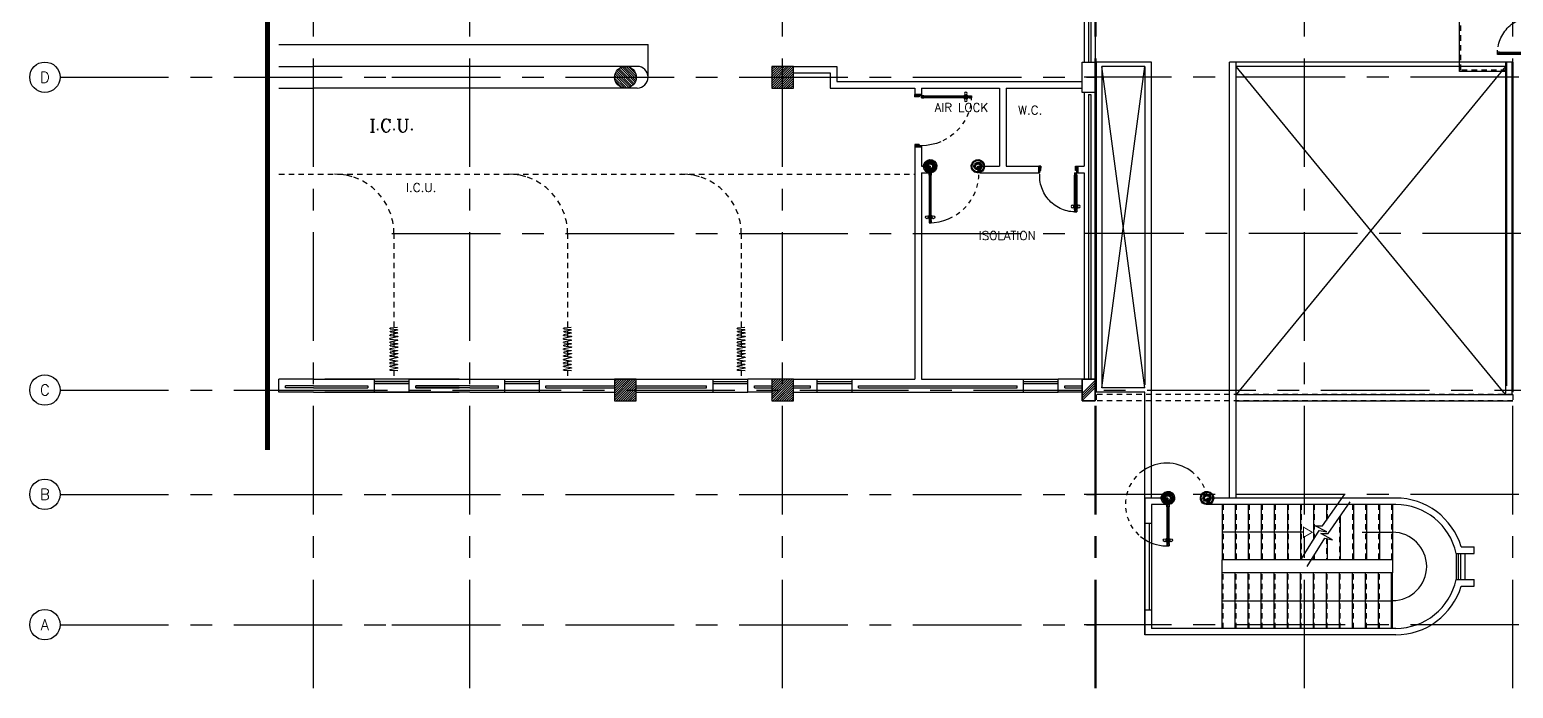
# Model space of a CAD drawing. Extents: x 417866029 to 417866302, y 43498045 to 43498122.
# Drawn here: x 417866028.86 to 417866063.03, y 43498044.51 to 43498059.67 of the extents above; entities that cross this region are included whole.
import ezdxf
from ezdxf.enums import TextEntityAlignment as Align

# ---------------------------------------------------------------- set-up
doc = ezdxf.new("R2010")
doc.units = 0
doc.header["$MEASUREMENT"] = 0
for name, pattern in [('CENTER2', [1.125, 0.75, -0.125, 0.125, -0.125]), ('CENTERX2', [4, 2.5, -0.5, 0.5, -0.5]), ('HIDDEN', [0.375, 0.25, -0.125]), ('HIDDEN2', [0.1875, 0.125, -0.0625])]:
    doc.linetypes.add(name, pattern=pattern)
doc.layers.get('0').update_dxf_attribs({"linetype": 'CONTINUOUS'})
for name, color, linetype in [('A_COUNTER', 11, 'CONTINUOUS'), ('A_CUBICLE_CURTAINS', 11, 'HIDDEN'), ('AX-CR', 7, 'CONTINUOUS'), ('AX-TXT', 2, 'CONTINUOUS'), ('AXES', 11, 'CENTERX2'), ('COL', 11, 'CONTINUOUS'), ('D_CURTAIN', 11, 'HIDDEN'), ('DOOR', 11, 'CONTINUOUS'), ('ELEV', 2, 'CONTINUOUS'), ('HAT', 11, 'CONTINUOUS'), ('INSUL', 11, 'CONTINUOUS'), ('Locker', 11, 'CONTINUOUS'), ('RM-NAME', 11, 'CONTINUOUS'), ('ROOF', 11, 'CONTINUOUS'), ('SHAFT', 11, 'CONTINUOUS'), ('Step', 11, 'CONTINUOUS'), ('STR', 11, 'CONTINUOUS'), ('WALL', 11, 'CONTINUOUS'), ('WIN', 11, 'CONTINUOUS')]:
    doc.layers.add(name, color=color, linetype=linetype)
doc.styles.add('ROMANC', font='romanc', dxfattribs={"height": 0.1})
doc.styles.add('ROMANS', font='ROMANS.shx', dxfattribs={"width": 0.6})

# ---------------------------------------------------------------- blocks, each defined once
blk = doc.blocks.new('AXL')
at = {"layer": 'AX-CR'}
blk.add_circle((-350, 0), 350, dxfattribs=at)
at = {"layer": 'AX-TXT', "style": 'ROMANS'}
blk.add_attdef('AX', text='', height=250, dxfattribs=at).set_placement((-350, 0), align=Align.MIDDLE)
blk = doc.blocks.new('DOOR100')
at = {"layer": 'DOOR', "color": 7, "linetype": 'ByBlock'}
for p, q in [((-91, 1205), (-91, 1140)), ((-82, 1205), (-91, 1205)), ((-82, 1140), (-91, 1140)), ((-82, 1128), (-82, 1218)), ((-75, 1218), (-82, 1218)), ((-82, 1205), (-82, 1140)), ((-75, 1128), (-82, 1128)), ((-75, 1250), (-75, 1300)), ((-75, 1300), (-25, 1300)), ((-25, 1300), (-75, 1300)), ((-58, 1250), (-75, 1250)), ((-58, 1250), (-58, 1270)), ((-42, 1270), (-58, 1270)), ((-42, 1250), (-42, 1270)), ((-25, 1250), (-42, 1250)), ((-25, 1250), (-25, 1300)), ((-25, 1218), (-18, 1218)), ((-25, 1128), (-18, 1128)), ((-18, 1128), (-18, 1218)), ((-18, 1205), (-18, 1140)), ((-18, 1205), (-9, 1205)), ((-18, 1140), (-9, 1140)), ((-9, 1205), (-9, 1140)), ((-1200, 0), (-1200, 150)), ((-1200, 150), (-1175, 150)), ((-1200, 150), (-1200, 0)), ((-1150, 0), (-1200, 114)), ((-1150, 0), (-1200, 40)), ((-1150, 0), (-1200, 0)), ((-1175, 150), (-1175, 100)), ((-1175, 100), (-1150, 100)), ((-1150, 0), (-1163, 100)), ((-1150, 100), (-1150, 0)), ((-75, 200), (-58, 200)), ((-75, 150), (-75, 200)), ((-75, 150), (-25, 150)), ((-58, 200), (-58, 180)), ((-58, 180), (-42, 180)), ((-50, 0), (0, 114)), ((-50, 100), (-50, 0)), ((-50, 0), (-37, 100)), ((-25, 100), (-50, 100)), ((-50, 0), (0, 40)), ((-50, 0), (0, 0)), ((-42, 200), (-25, 200)), ((-42, 180), (-42, 200)), ((-25, 200), (-25, 150)), ((0, 150), (-25, 150)), ((-25, 150), (-25, 100)), ((0, 0), (0, 150)), ((0, 150), (0, 0))]:
    blk.add_line(p, q, dxfattribs=at)
at = {"layer": 'DOOR', "linetype": 'ByBlock'}
for p, q in [((-75, 1250), (-75, 200)), ((-58, 200), (-58, 1250)), ((-42, 200), (-42, 1250)), ((-25, 200), (-25, 1250))]:
    blk.add_line(p, q, dxfattribs=at)
at = {"layer": 'DOOR', "color": 7, "linetype": 'ByBlock'}
for centre in [(-124, 1173), (24, 1173)]:
    blk.add_circle(centre, 32.4, dxfattribs=at)
at = {"layer": 'DOOR', "linetype": 'HIDDEN', "ltscale": 0.5}
blk.add_arc((-25, 150), 1150, 90, 180, dxfattribs=at)
at = {"layer": 'DOOR', "color": 7, "linetype": 'ByBlock'}
for centre, radius, start, end in [((-1150, 0), 154, 103.7142, 108.8947), ((-1150, 0), 134, 100.72, 111.8402), ((-1150, 0), 94.4, 90, 121.9818), ((-1150, 0), 74.4, 90, 132.2236), ((-1150, 0), 54.4, 90, 156.7926), ((-1150, 0), 34.4, 90, 180), ((-1150, 0), 14.4, 90, 180), ((-50, 0), 94.4, 58.0182, 90), ((-50, 0), 74.4, 47.7764, 90), ((-50, 0), 54.4, 23.2074, 90), ((-50, 0), 34.4, 0, 90), ((-50, 0), 14.4, 0, 90), ((-50, 0), 134, 68.1598, 79.28), ((-50, 0), 114, 64.0838, 77.3774), ((-50, 0), 154, 71.1053, 76.2858)]:
    blk.add_arc(centre, radius, start, end, dxfattribs=at)
blk = doc.blocks.new('DOOR90')
at = {"layer": 'DOOR', "color": 7, "linetype": 'ByBlock'}
for p, q in [((-150, 0), (0, 0)), ((-150, 0), (-150, -25)), ((0, -50), (-114, 0)), ((0, -50), (-40, 0)), ((0, -50), (0, 0)), ((-1000, -25), (-1050, -25)), ((-1050, -75), (-1050, -25)), ((-1050, -25), (-1050, -75)), ((-1000, -75), (-1050, -75)), ((-1000, -42), (-1020, -42)), ((-1020, -42), (-1020, -58)), ((-1000, -58), (-1020, -58)), ((-1000, -25), (-1000, -42)), ((-1000, -58), (-1000, -75)), ((-878, -18), (-968, -18)), ((-968, -25), (-968, -18)), ((-968, -75), (-968, -82)), ((-878, -82), (-968, -82)), ((-955, -9), (-890, -9)), ((-955, -18), (-955, -9)), ((-955, -18), (-890, -18)), ((-955, -82), (-890, -82)), ((-955, -82), (-955, -91)), ((-955, -91), (-890, -91)), ((-890, -18), (-890, -9)), ((-890, -82), (-890, -91)), ((-878, -25), (-878, -18)), ((-878, -75), (-878, -82)), ((-200, -25), (-150, -25)), ((-200, -42), (-200, -25)), ((-180, -42), (-200, -42)), ((-200, -58), (-180, -58)), ((-200, -75), (-200, -58)), ((-150, -75), (-200, -75)), ((-180, -58), (-180, -42)), ((-150, -25), (-100, -25)), ((-150, -75), (-150, -25)), ((-100, -25), (-100, -50)), ((0, -50), (-100, -37)), ((-100, -50), (0, -50)), ((-150, -875), (-100, -875)), ((-150, -900), (-150, -875)), ((-150, -900), (0, -900)), ((0, -900), (-150, -900)), ((0, -850), (-114, -900)), ((-100, -875), (-100, -850)), ((0, -850), (-100, -863)), ((-100, -850), (0, -850)), ((0, -850), (-40, -900)), ((0, -850), (0, -900))]:
    blk.add_line(p, q, dxfattribs=at)
at = {"layer": 'DOOR', "linetype": 'ByBlock'}
for p, q in [((-200, -25), (-1000, -25)), ((-200, -42), (-1000, -42)), ((-200, -58), (-1000, -58)), ((-1000, -75), (-200, -75))]:
    blk.add_line(p, q, dxfattribs=at)
at = {"layer": 'DOOR', "color": 7, "linetype": 'ByBlock'}
for centre in [(-923, 24), (-923, -124)]:
    blk.add_circle(centre, 32.4, dxfattribs=at)
for centre, radius, start, end in [((0, -50), 154, 161.1053, 166.2858), ((0, -50), 94.4, 148.0182, 180), ((0, -50), 134, 158.1598, 169.28), ((0, -50), 114, 154.0838, 167.3774), ((0, -50), 74.4, 137.7764, 180), ((0, -50), 54.4, 113.2074, 180), ((0, -50), 34.4, 90, 180), ((0, -50), 14.4, 90, 180), ((0, -850), 154, 193.7142, 198.8947), ((0, -850), 134, 190.72, 201.8402), ((0, -850), 94.4, 180, 211.9818), ((0, -850), 74.4, 180, 222.2236), ((0, -850), 54.4, 180, 246.7926), ((0, -850), 34.4, 180, 270), ((0, -850), 14.4, 180, 270)]:
    blk.add_arc(centre, radius, start, end, dxfattribs=at)
at = {"layer": 'DOOR', "linetype": 'HIDDEN', "ltscale": 0.5}
blk.add_arc((-222, -50), 828, 178.2701, 275.003, dxfattribs=at)
blk = doc.blocks.new('C')
at = {"layer": 'D_CURTAIN'}
for points in [[(0.229, 0.077), (0.229, 0.077, 0.848601), (0.219, 0.076), (0.202, -0.062, -0.855925), (0.192, -0.063), (0.167, 0.072, 0.866955), (0.157, 0.072), (0.144, -0.065, -0.843142), (0.134, -0.066), (0.099, 0.077, 0.845318), (0.089, 0.076), (0.076, -0.066, -0.842227), (0.066, -0.067), (0.029, 0.079, 0.837896), (0.019, 0.078), (0.004, -0.065, -0.84563), (-0.006, -0.065), (-0.04, 0.078, 0.842014), (-0.049, 0.078), (-0.065, -0.063, -0.866148), (-0.075, -0.063), (-0.099, 0.074, 0.854133), (-0.109, 0.074), (-0.129, -0.066, -0.838104), (-0.139, -0.067), (-0.17, 0.077, 0.84026), (-0.18, 0.077), (-0.183, -0.071)], [(0.639, -0.068), (0.628, 0.076, 0.848601), (0.618, 0.076), (0.601, -0.063, -0.855925), (0.591, -0.063), (0.566, 0.071, 0.866955), (0.556, 0.071), (0.542, -0.066, -0.843142), (0.533, -0.066), (0.497, 0.076, 0.845318), (0.488, 0.075), (0.474, -0.067, -0.842227), (0.465, -0.068), (0.427, 0.078, 0.837896), (0.417, 0.078), (0.403, -0.065, -0.84563), (0.393, -0.066), (0.359, 0.078, 0.842014), (0.349, 0.077), (0.334, -0.063, -0.866148), (0.324, -0.064), (0.299, 0.074, 0.854133), (0.29, 0.073), (0.27, -0.067, -0.838104), (0.26, -0.067), (0.229, 0.077, 0.84026), (0.219, 0.076)]]:
    blk.add_lwpolyline(points, format="xyb", dxfattribs=at)
blk = doc.blocks.new('A$C272A55A0')
at = {"layer": 'DOOR', "color": 0, "linetype": 'ByBlock'}
for p, q in [((0, 900), (0, 1050)), ((50, 1050), (0, 1050)), ((50, 950), (50, 1050)), ((1750, 950), (1750, 1050)), ((1750, 1050), (1800, 1050)), ((1800, 1050), (1800, 900)), ((0, 900), (25, 900)), ((25, 950), (50, 950)), ((25, 900), (25, 950)), ((75, 900), (25, 900)), ((25, 850), (25, 900)), ((42, 850), (25, 850)), ((58, 870), (42, 870)), ((42, 870), (42, 850)), ((58, 850), (58, 870)), ((75, 850), (58, 850)), ((75, 900), (75, 850)), ((1725, 900), (1775, 900)), ((1725, 900), (1725, 850)), ((1725, 850), (1742, 850)), ((1742, 870), (1758, 870)), ((1742, 850), (1742, 870)), ((1775, 950), (1750, 950)), ((1758, 870), (1758, 850)), ((1758, 850), (1775, 850)), ((1775, 900), (1775, 950)), ((1800, 900), (1775, 900)), ((1775, 850), (1775, 900)), ((25, 50), (42, 50)), ((25, 50), (25, 0)), ((25, 0), (75, 0)), ((75, 0), (25, 0)), ((42, 50), (42, 30)), ((42, 30), (58, 30)), ((58, 50), (75, 50)), ((58, 50), (58, 30)), ((75, 50), (75, 0)), ((1718, 160), (1709, 160)), ((1709, 95), (1709, 160)), ((1718, 95), (1709, 95)), ((1725, 173), (1718, 173)), ((1718, 173), (1718, 83)), ((1718, 95), (1718, 160)), ((1725, 83), (1718, 83)), ((1742, 50), (1725, 50)), ((1725, 50), (1725, 0)), ((1775, 0), (1725, 0)), ((1725, 0), (1775, 0)), ((1742, 50), (1742, 30)), ((1758, 30), (1742, 30)), ((1775, 50), (1758, 50)), ((1758, 50), (1758, 30)), ((1775, 173), (1782, 173)), ((1775, 83), (1782, 83)), ((1775, 50), (1775, 0)), ((1782, 173), (1782, 83)), ((1782, 160), (1791, 160)), ((1782, 95), (1782, 160)), ((1782, 95), (1791, 95)), ((1791, 95), (1791, 160))]:
    blk.add_line(p, q, dxfattribs=at)
at = {"layer": 'DOOR', "color": 9, "linetype": 'ByBlock'}
for p, q in [((50, 1050), (0, 1010)), ((50, 1050), (0, 937)), ((50, 1050), (37, 950)), ((1750, 1050), (1800, 1010)), ((1750, 1050), (1800, 937)), ((1750, 1050), (1763, 950))]:
    blk.add_line(p, q, dxfattribs=at)
at = {"layer": 'DOOR', "linetype": 'ByBlock'}
for p, q in [((25, 850), (25, 50)), ((42, 850), (42, 50)), ((58, 850), (58, 50)), ((75, 50), (75, 850)), ((1725, 50), (1725, 850)), ((1742, 850), (1742, 50)), ((1758, 850), (1758, 50)), ((1775, 850), (1775, 50))]:
    blk.add_line(p, q, dxfattribs=at)
at = {"layer": 'DOOR', "color": 0, "linetype": 'ByBlock'}
for centre in [(1676, 128), (1824, 128)]:
    blk.add_circle(centre, 32.4, dxfattribs=at)
at = {"layer": 'DOOR', "color": 9, "linetype": 'ByBlock'}
for centre, radius, start, end in [((50, 1050), 54.4, 203.2074, 270), ((50, 1050), 34.4, 180, 270), ((50, 1050), 14.4, 180, 270), ((1750, 1050), 14.4, 270, 0), ((1750, 1050), 34.4, 270, 0), ((1750, 1050), 54.4, 270, 336.7926), ((50, 1050), 74.4, 227.7764, 270), ((50, 1050), 94.4, 238.0182, 270), ((50, 1050), 114, 244.0838, 257.3774), ((50, 1050), 134, 248.1598, 259.28), ((50, 1050), 154, 251.1053, 256.2858), ((1750, 1050), 74.4, 270, 312.2236), ((1750, 1050), 94.4, 270, 301.9818), ((1750, 1050), 114, 282.6226, 295.9162), ((1750, 1050), 134, 280.72, 291.8402), ((1750, 1050), 154, 283.7142, 288.8947)]:
    blk.add_arc(centre, radius, start, end, dxfattribs=at)
at = {"layer": 'DOOR', "linetype": 'HIDDEN', "ltscale": 0.5}
for centre, start, end in [((50, 851), 268.3174, 3.2965), ((1750, 851), 176.7035, 271.6826)]:
    blk.add_arc(centre, 851, start, end, dxfattribs=at)
at = {"layer": 'WALL', "linetype": 'ByBlock'}
blk.add_line((1800, 900), (1800, 1050), dxfattribs=at)
blk = doc.blocks.new('DOOR-10')
at = {"layer": 'DOOR', "color": 0, "linetype": 'ByBlock'}
for p, q in [((-26, 1100), (-76, 1100)), ((-76, 1100), (-26, 1100)), ((-76, 1050), (-76, 1100)), ((-59, 1050), (-76, 1050)), ((-43, 1070), (-59, 1070)), ((-59, 1050), (-59, 1070)), ((-43, 1050), (-43, 1070)), ((-26, 1050), (-43, 1050)), ((-26, 1050), (-26, 1100)), ((-83, 1005), (-92, 1005)), ((-92, 1005), (-92, 940)), ((-83, 940), (-92, 940)), ((-76, 1018), (-83, 1018)), ((-83, 928), (-83, 1018)), ((-83, 1005), (-83, 940)), ((-76, 928), (-83, 928)), ((-26, 1018), (-18, 1018)), ((-26, 928), (-18, 928)), ((-18, 928), (-18, 1018)), ((-18, 1005), (-9, 1005)), ((-18, 1005), (-18, 940)), ((-18, 940), (-9, 940)), ((-9, 1005), (-9, 940)), ((-1001, 0), (-1001, 150)), ((-1001, 150), (-976, 150)), ((-1001, 150), (-1001, 0)), ((-951, 0), (-1001, 0)), ((-976, 150), (-976, 100)), ((-976, 100), (-951, 100)), ((-951, 100), (-951, 0)), ((-76, 200), (-59, 200)), ((-76, 150), (-76, 200)), ((-76, 150), (-26, 150)), ((-59, 200), (-59, 180)), ((-59, 180), (-43, 180)), ((-51, 100), (-51, 0)), ((-26, 100), (-51, 100)), ((-51, 0), (-1, 0)), ((-43, 200), (-26, 200)), ((-43, 180), (-43, 200)), ((-26, 200), (-26, 150)), ((-1, 150), (-26, 150)), ((-26, 150), (-26, 100))]:
    blk.add_line(p, q, dxfattribs=at)
at = {"layer": 'DOOR', "linetype": 'ByBlock'}
for p, q in [((-76, 1050), (-76, 200)), ((-59, 200), (-59, 1050)), ((-43, 200), (-43, 1050)), ((-26, 200), (-26, 1050))]:
    blk.add_line(p, q, dxfattribs=at)
at = {"layer": 'DOOR', "color": 9, "linetype": 'ByBlock'}
for p, q in [((-951, 0), (-1001, 114)), ((-951, 0), (-1001, 40)), ((-951, 0), (-964, 100)), ((-51, 0), (-1, 114)), ((-51, 0), (-37, 100)), ((-51, 0), (-1, 40)), ((-1, 0), (-1, 150))]:
    blk.add_line(p, q, dxfattribs=at)
at = {"layer": 'DOOR', "color": 0, "linetype": 'ByBlock'}
for centre in [(-124, 973), (23, 973)]:
    blk.add_circle(centre, 32.4, dxfattribs=at)
at = {"layer": 'DOOR', "linetype": 'HIDDEN', "ltscale": 0.5}
blk.add_arc((-23, 149), 952, 93.1482, 179.9482, dxfattribs=at)
at = {"layer": 'DOOR', "color": 9, "linetype": 'ByBlock'}
for centre, radius, start, end in [((-951, 0), 154, 103.7142, 108.8947), ((-951, 0), 134, 100.72, 111.8402), ((-951, 0), 94.4, 90, 121.9818), ((-951, 0), 74.4, 90, 132.2236), ((-951, 0), 54.4, 90, 156.7926), ((-951, 0), 34.4, 90, 180), ((-951, 0), 14.4, 90, 180), ((-51, 0), 94.4, 58.0182, 90), ((-51, 0), 74.4, 47.7764, 90), ((-51, 0), 54.4, 23.2074, 90), ((-51, 0), 34.4, 0, 90), ((-51, 0), 14.4, 0, 90), ((-51, 0), 134, 68.1598, 79.28), ((-51, 0), 114, 64.0838, 77.3774), ((-51, 0), 154, 71.1053, 76.2858)]:
    blk.add_arc(centre, radius, start, end, dxfattribs=at)
blk = doc.blocks.new('RM1')
at = {"layer": 'RM-NAME', "style": 'ROMANS'}
for tag, p in [('ROOMNAME1', (0, 324)), ('ROOMNAME2', (0, 0))]:
    blk.add_attdef(tag, text='', height=200, dxfattribs=at).set_placement(p, align=Align.MIDDLE)
blk = doc.blocks.new('*X58')
at = {"color": 0}
for p, q in [((73379, 118298), (73831, 118750)), ((73379, 118351), (73778, 118750)), ((73379, 118404), (73725, 118750)), ((73379, 118457), (73672, 118750)), ((73379, 118510), (73619, 118750)), ((73379, 118563), (73566, 118750)), ((73379, 118616), (73513, 118750)), ((73379, 118669), (73460, 118750)), ((73379, 118722), (73407, 118750)), ((73384, 118250), (73879, 118745)), ((73437, 118250), (73879, 118692)), ((73490, 118250), (73879, 118639)), ((73543, 118250), (73879, 118586)), ((73596, 118250), (73879, 118533)), ((73649, 118250), (73879, 118480)), ((73702, 118250), (73879, 118427)), ((73755, 118250), (73879, 118374)), ((73808, 118250), (73879, 118321)), ((73861, 118250), (73879, 118268))]:
    blk.add_line(p, q, dxfattribs=at)
blk = doc.blocks.new('COL50')
at = {"layer": 'COL'}
blk.add_lwpolyline([(-250, 250), (-250, -250), (250, -250), (250, 250)], close=True, dxfattribs=at)
blk = doc.blocks.new('*X59')
at = {"color": 0}
for p, q in [((84179, 118279), (84650, 118750)), ((84179, 118332), (84596, 118750)), ((84179, 118386), (84543, 118750)), ((84179, 118439), (84490, 118750)), ((84179, 118492), (84437, 118750)), ((84179, 118545), (84384, 118750)), ((84179, 118598), (84331, 118750)), ((84179, 118651), (84278, 118750)), ((84179, 118704), (84225, 118750)), ((84203, 118250), (84679, 118726)), ((84256, 118250), (84679, 118673)), ((84309, 118250), (84679, 118620)), ((84362, 118250), (84679, 118567)), ((84415, 118250), (84679, 118514)), ((84468, 118250), (84679, 118461)), ((84521, 118250), (84679, 118408)), ((84574, 118250), (84679, 118355)), ((84627, 118250), (84679, 118302))]:
    blk.add_line(p, q, dxfattribs=at)
blk = doc.blocks.new('C11')
at = {"layer": 'HAT'}
h = blk.add_hatch(dxfattribs=at)
h.set_pattern_fill('ANSI31', color=256, scale=300, style=0)
h.set_pattern_definition([(45, (-248556.182, -75061.005), (-26.5165043, 26.5165043), [])])
h.paths.add_polyline_path([(300, 700), (0, 700), (0, 350), (300, 350)])
h.paths.add_polyline_path([(300, 350), (0, 350), (0, 0), (300, 0)])
at = {"layer": 'COL'}
blk.add_lwpolyline([(300, 700), (300, 0), (0, 0), (0, 700)], close=True, dxfattribs=at)
blk = doc.blocks.new('*X102')
at = {"color": 0}
for p, q in [((84179, 10675), (84665, 11161)), ((84179, 10729), (84612, 11161)), ((84179, 10782), (84559, 11161)), ((84179, 10835), (84506, 11161)), ((84179, 10888), (84453, 11161)), ((84179, 10941), (84400, 11161)), ((84179, 10994), (84347, 11161)), ((84179, 11047), (84294, 11161)), ((84179, 11100), (84240, 11161)), ((84179, 11153), (84187, 11161)), ((84218, 10661), (84679, 11122)), ((84271, 10661), (84679, 11069)), ((84324, 10661), (84679, 11016)), ((84377, 10661), (84679, 10963)), ((84430, 10661), (84679, 10910)), ((84483, 10661), (84679, 10857)), ((84536, 10661), (84679, 10804)), ((84589, 10661), (84679, 10751)), ((84642, 10661), (84679, 10698))]:
    blk.add_line(p, q, dxfattribs=at)

msp = doc.modelspace()

# ---------------------------------------------------------------- hatches: boundary and pattern name
at = {"layer": 'HAT'}
h = msp.add_hatch(dxfattribs=at)
h.set_pattern_fill('ANSI31', color=256, scale=0.3, style=0)
h.set_pattern_definition([(135, (417866103.824867, 43498014.936266), (0.026516504, 0.026516504), [])])
h.paths.add_polyline_path([(417866042.835, 43498058.571), (417866042.585, 43498058.571), (417866042.585, 43498058.821, -0.414214)])
h.paths.add_polyline_path([(417866042.585, 43498058.821), (417866042.585, 43498058.571), (417866042.335, 43498058.571, -0.414214)])
h.paths.add_polyline_path([(417866042.335, 43498058.571), (417866042.585, 43498058.571), (417866042.585, 43498058.321, -0.414214)])
h.paths.add_polyline_path([(417866042.585, 43498058.571), (417866042.835, 43498058.571, -0.414214), (417866042.585, 43498058.321)])
at = {"layer": 'HAT', "linetype": 'ByBlock', "ltscale": 0.3}
h = msp.add_hatch(dxfattribs=at)
h.set_pattern_fill('ANSI31', color=256, scale=300, style=0)
h.set_pattern_definition([(45.000427, (417865794.61061, 43497968.75954), (-0.026516163, 0.026516558), [])])
h.paths.add_polyline_path([(417866053.403, 43498051.621), (417866053.103, 43498051.621), (417866053.103, 43498051.371), (417866053.403, 43498051.371)])
h.paths.add_polyline_path([(417866053.403, 43498051.371), (417866053.103, 43498051.371), (417866053.103, 43498051.121), (417866053.403, 43498051.121)])

# ---------------------------------------------------------------- linework, layer by layer
at = {"layer": 'A_COUNTER'}
for p, q in [((417866034.603, 43498059.321), (417866043.105, 43498059.321)), ((417866034.603, 43498058.821), (417866035.403, 43498058.821)), ((417866042.855, 43498058.821), (417866035.403, 43498058.821)), ((417866034.603, 43498058.321), (417866035.403, 43498058.321)), ((417866042.855, 43498058.321), (417866035.403, 43498058.321))]:
    msp.add_line(p, q, dxfattribs=at)
msp.add_arc((417866042.855, 43498058.572), 0.25, 270, 90, dxfattribs=at)
at = {"layer": 'A_CUBICLE_CURTAINS', "ltscale": 0.5}
for p, q in [((417866034.603, 43498056.343), (417866049.253, 43498056.343)), ((417866037.253, 43498054.975), (417866037.253, 43498051.621)), ((417866041.253, 43498054.975), (417866041.253, 43498051.621)), ((417866045.253, 43498054.975), (417866045.253, 43498051.621))]:
    msp.add_line(p, q, dxfattribs=at)
for centre in [(417866035.885, 43498054.975), (417866039.885, 43498054.975), (417866043.885, 43498054.975)]:
    msp.add_arc(centre, 1.368, 0, 90, dxfattribs=at)
at = {"layer": 'AXES'}
for p, q in [((417866035.403, 43498044.506), (417866035.403, 43498121.777)), ((417866035.403, 43498044.506), (417866035.403, 43498121.777)), ((417866039.003, 43498044.506), (417866039.003, 43498121.777)), ((417866039.003, 43498044.506), (417866039.003, 43498121.777)), ((417866058.223, 43498044.506), (417866058.223, 43498121.777)), ((417866053.403, 43498044.506), (417866053.403, 43498121.427)), ((417866053.423, 43498044.506), (417866053.423, 43498121.427)), ((417866063.023, 43498044.506), (417866063.023, 43498121.427)), ((417866046.203, 43498044.506), (417866046.203, 43498105.091)), ((417866029.563, 43498058.571), (417866037.203, 43498058.571)), ((417866037.203, 43498058.571), (417866053.403, 43498058.571)), ((417866103.163, 43498058.571), (417866053.153, 43498058.571)), ((417866037.203, 43498054.971), (417866053.157, 43498054.971)), ((417866095.443, 43498054.971), (417866053.153, 43498054.971)), ((417866029.563, 43498051.371), (417866037.203, 43498051.371)), ((417866034.603, 43498051.371), (417866103.163, 43498051.371)), ((417866029.563, 43498048.971), (417866037.203, 43498048.971)), ((417866037.203, 43498048.971), (417866053.403, 43498048.971)), ((417866103.163, 43498048.971), (417866053.153, 43498048.971)), ((417866029.563, 43498045.971), (417866037.203, 43498045.971)), ((417866037.203, 43498045.971), (417866053.403, 43498045.971)), ((417866103.163, 43498045.971), (417866053.153, 43498045.971))]:
    msp.add_line(p, q, dxfattribs=at)
at = {"layer": 'COL'}
for p, q in [((417866042.333, 43498051.621), (417866042.333, 43498051.121)), ((417866042.833, 43498051.621), (417866042.333, 43498051.621)), ((417866042.833, 43498051.121), (417866042.833, 43498051.621)), ((417866053.403, 43498051.621), (417866053.103, 43498051.621)), ((417866053.103, 43498051.621), (417866053.403, 43498051.621)), ((417866053.103, 43498051.121), (417866053.103, 43498051.621)), ((417866053.403, 43498051.121), (417866053.403, 43498051.621)), ((417866053.403, 43498051.621), (417866053.403, 43498051.121)), ((417866042.333, 43498051.121), (417866042.833, 43498051.121)), ((417866053.403, 43498051.121), (417866053.103, 43498051.121))]:
    msp.add_line(p, q, dxfattribs=at)
at = {"layer": 'ELEV', "linetype": 'CENTER2', "const_width": 0.12}
msp.add_lwpolyline([(417866034.341, 43498049.994), (417866034.341, 43498113.833)], dxfattribs=at)
at = {"layer": 'INSUL'}
for p, q in [((417866053.253, 43498064.121), (417866053.253, 43498058.921)), ((417866053.303, 43498064.121), (417866053.303, 43498058.921)), ((417866053.253, 43498058.171), (417866053.303, 43498058.171)), ((417866053.253, 43498058.171), (417866053.253, 43498051.621)), ((417866053.303, 43498058.171), (417866053.303, 43498051.621)), ((417866034.753, 43498051.421), (417866034.753, 43498051.471)), ((417866035.153, 43498051.471), (417866034.753, 43498051.471)), ((417866034.753, 43498051.421), (417866034.753, 43498051.471)), ((417866035.403, 43498051.471), (417866034.753, 43498051.471)), ((417866035.153, 43498051.421), (417866034.753, 43498051.421)), ((417866035.403, 43498051.421), (417866034.753, 43498051.421)), ((417866035.403, 43498051.471), (417866036.653, 43498051.471)), ((417866035.403, 43498051.421), (417866036.653, 43498051.421)), ((417866036.657, 43498051.421), (417866036.657, 43498051.471)), ((417866037.753, 43498051.471), (417866038.753, 43498051.471)), ((417866037.753, 43498051.421), (417866037.753, 43498051.471)), ((417866037.753, 43498051.421), (417866038.753, 43498051.421)), ((417866039.003, 43498051.471), (417866037.757, 43498051.471)), ((417866039.003, 43498051.421), (417866037.757, 43498051.421)), ((417866039.003, 43498051.471), (417866039.657, 43498051.471)), ((417866039.003, 43498051.421), (417866039.657, 43498051.421)), ((417866039.253, 43498051.471), (417866039.657, 43498051.471)), ((417866039.253, 43498051.421), (417866039.657, 43498051.421)), ((417866039.657, 43498051.421), (417866039.657, 43498051.471)), ((417866039.657, 43498051.421), (417866039.657, 43498051.471)), ((417866040.753, 43498051.471), (417866042.333, 43498051.471)), ((417866040.753, 43498051.421), (417866040.753, 43498051.471)), ((417866040.753, 43498051.421), (417866042.333, 43498051.421)), ((417866042.833, 43498051.471), (417866044.453, 43498051.471)), ((417866042.833, 43498051.421), (417866044.453, 43498051.421)), ((417866044.453, 43498051.421), (417866044.453, 43498051.471)), ((417866045.553, 43498051.471), (417866045.953, 43498051.471)), ((417866045.553, 43498051.421), (417866045.553, 43498051.471)), ((417866045.553, 43498051.421), (417866045.953, 43498051.421)), ((417866046.453, 43498051.471), (417866046.85, 43498051.471)), ((417866046.453, 43498051.421), (417866046.85, 43498051.421)), ((417866046.85, 43498051.421), (417866046.85, 43498051.471)), ((417866047.95, 43498051.421), (417866047.95, 43498051.471)), ((417866047.95, 43498051.471), (417866051.603, 43498051.471)), ((417866047.95, 43498051.421), (417866051.603, 43498051.421)), ((417866051.603, 43498051.421), (417866051.603, 43498051.471)), ((417866052.703, 43498051.421), (417866052.703, 43498051.471)), ((417866052.703, 43498051.471), (417866053.103, 43498051.471)), ((417866052.703, 43498051.421), (417866053.103, 43498051.421))]:
    msp.add_line(p, q, dxfattribs=at)
at = {"layer": 'Locker', "color": 0, "linetype": 'ByBlock', "ltscale": 0.3}
for p, q in [((417866043.105, 43498058.572), (417866043.105, 43498059.321)), ((417866054.548, 43498058.821), (417866054.548, 43498051.494))]:
    msp.add_line(p, q, dxfattribs=at)
at = {"layer": 'ROOF'}
for p, q in [((417866053.423, 43498058.921), (417866053.423, 43498051.321)), ((417866054.698, 43498058.921), (417866053.423, 43498058.921)), ((417866054.548, 43498058.821), (417866053.553, 43498058.821)), ((417866053.553, 43498058.821), (417866053.553, 43498051.421)), ((417866054.698, 43498048.886), (417866054.698, 43498058.921)), ((417866063.023, 43498058.921), (417866056.498, 43498058.921)), ((417866056.498, 43498048.886), (417866056.498, 43498058.921)), ((417866056.648, 43498048.886), (417866056.648, 43498058.921)), ((417866062.853, 43498058.821), (417866056.648, 43498058.821)), ((417866062.853, 43498058.921), (417866062.853, 43498051.271)), ((417866062.873, 43498058.921), (417866062.873, 43498051.471)), ((417866063.023, 43498058.921), (417866062.873, 43498058.921)), ((417866063.003, 43498058.921), (417866063.003, 43498051.271)), ((417866063.023, 43498058.921), (417866063.023, 43498051.321)), ((417866054.548, 43498051.321), (417866053.403, 43498051.321)), ((417866054.548, 43498051.421), (417866053.553, 43498051.421)), ((417866054.548, 43498048.886), (417866054.548, 43498051.321)), ((417866056.648, 43498051.271), (417866063.023, 43498051.271)), ((417866056.648, 43498051.121), (417866063.023, 43498051.121)), ((417866058.429, 43498047.54), (417866058.429, 43498047.461)), ((417866058.429, 43498047.54), (417866058.429, 43498047.461)), ((417866060.249, 43498047.461), (417866056.329, 43498047.461)), ((417866056.329, 43498047.161), (417866056.329, 43498047.461)), ((417866060.249, 43498047.161), (417866056.329, 43498047.161)), ((417866060.249, 43498047.461), (417866060.249, 43498047.161))]:
    msp.add_line(p, q, dxfattribs=at)
at = {"layer": 'SHAFT'}
for p, q in [((417866054.548, 43498051.421), (417866053.553, 43498058.821)), ((417866053.553, 43498051.421), (417866054.548, 43498058.821)), ((417866062.853, 43498058.821), (417866056.648, 43498051.271)), ((417866062.853, 43498051.271), (417866056.648, 43498058.821))]:
    msp.add_line(p, q, dxfattribs=at)
at = {"layer": 'Step'}
for p, q in [((417866058.642, 43498048.246), (417866059.15, 43498048.977)), ((417866058.769, 43498048.067), (417866059.276, 43498048.799)), ((417866058.472, 43498048.246), (417866058.642, 43498048.246)), ((417866058.74, 43498048.105), (417866058.472, 43498048.246)), ((417866058.156, 43498047.485), (417866058.565, 43498048.14)), ((417866058.283, 43498047.307), (417866058.692, 43498047.962)), ((417866058.565, 43498048.14), (417866058.74, 43498048.105)), ((417866058.867, 43498047.927), (417866058.598, 43498048.067)), ((417866058.598, 43498048.067), (417866058.769, 43498048.067)), ((417866058.692, 43498047.962), (417866058.867, 43498047.927))]:
    msp.add_line(p, q, dxfattribs=at)
at = {"layer": 'STR', "linetype": 'HIDDEN2'}
for p, q in [((417866053.423, 43498051.271), (417866053.423, 43498051.121)), ((417866063.024, 43498051.271), (417866053.424, 43498051.271)), ((417866063.023, 43498051.271), (417866063.023, 43498051.121)), ((417866063.023, 43498051.121), (417866053.424, 43498051.121)), ((417866056.349, 43498048.736), (417866056.349, 43498047.461)), ((417866056.649, 43498048.736), (417866056.649, 43498047.461)), ((417866056.949, 43498048.736), (417866056.949, 43498047.461)), ((417866057.249, 43498048.736), (417866057.249, 43498047.461)), ((417866057.549, 43498048.736), (417866057.549, 43498047.461)), ((417866057.849, 43498048.736), (417866057.849, 43498047.461)), ((417866058.149, 43498048.736), (417866058.149, 43498047.461)), ((417866058.449, 43498048.736), (417866058.449, 43498047.954)), ((417866058.749, 43498048.736), (417866058.749, 43498048.399)), ((417866059.329, 43498048.736), (417866059.329, 43498047.461)), ((417866059.629, 43498048.736), (417866059.629, 43498047.461)), ((417866059.929, 43498048.736), (417866059.929, 43498047.461)), ((417866060.229, 43498048.736), (417866060.229, 43498047.461)), ((417866059.029, 43498048.442), (417866059.029, 43498047.461)), ((417866058.729, 43498047.955), (417866058.729, 43498047.461)), ((417866058.449, 43498047.572), (417866058.449, 43498047.461)), ((417866056.349, 43498045.886), (417866056.349, 43498047.161)), ((417866056.649, 43498045.886), (417866056.649, 43498047.161)), ((417866056.949, 43498045.886), (417866056.949, 43498047.161)), ((417866057.249, 43498045.886), (417866057.249, 43498047.161)), ((417866057.549, 43498045.886), (417866057.549, 43498047.161)), ((417866057.849, 43498045.886), (417866057.849, 43498047.161)), ((417866058.149, 43498045.886), (417866058.149, 43498047.161)), ((417866058.449, 43498045.886), (417866058.449, 43498047.161)), ((417866058.749, 43498045.886), (417866058.749, 43498047.161)), ((417866059.049, 43498045.886), (417866059.049, 43498047.161)), ((417866059.349, 43498045.886), (417866059.349, 43498047.161)), ((417866059.649, 43498045.886), (417866059.649, 43498047.161)), ((417866059.949, 43498045.886), (417866059.949, 43498047.161)), ((417866060.229, 43498045.886), (417866060.229, 43498047.161)), ((417866060.249, 43498045.886), (417866060.249, 43498047.161))]:
    msp.add_line(p, q, dxfattribs=at)
at = {"layer": 'STR'}
for p, q in [((417866056.329, 43498048.736), (417866056.329, 43498047.461)), ((417866056.629, 43498048.736), (417866056.629, 43498047.461)), ((417866056.929, 43498048.736), (417866056.929, 43498047.461)), ((417866057.229, 43498048.736), (417866057.229, 43498047.461)), ((417866057.529, 43498048.736), (417866057.529, 43498047.461)), ((417866057.829, 43498048.736), (417866057.829, 43498047.461)), ((417866058.129, 43498048.736), (417866058.129, 43498047.461)), ((417866058.429, 43498048.736), (417866058.429, 43498047.922)), ((417866058.729, 43498048.736), (417866058.729, 43498048.371)), ((417866059.349, 43498048.736), (417866059.349, 43498047.461)), ((417866059.649, 43498048.736), (417866059.649, 43498047.461)), ((417866059.949, 43498048.736), (417866059.949, 43498047.461)), ((417866060.249, 43498048.736), (417866060.249, 43498047.461)), ((417866059.049, 43498048.471), (417866059.049, 43498047.461)), ((417866058.204, 43498048.098), (417866056.349, 43498048.098)), ((417866058.749, 43498047.951), (417866058.749, 43498047.461)), ((417866059.556, 43498048.098), (417866060.251, 43498048.098)), ((417866058.449, 43498047.572), (417866058.449, 43498047.461)), ((417866056.329, 43498045.886), (417866056.329, 43498047.161)), ((417866056.629, 43498045.886), (417866056.629, 43498047.161)), ((417866056.929, 43498045.886), (417866056.929, 43498047.161)), ((417866057.229, 43498045.886), (417866057.229, 43498047.161)), ((417866057.529, 43498045.886), (417866057.529, 43498047.161)), ((417866057.829, 43498045.886), (417866057.829, 43498047.161)), ((417866058.129, 43498045.886), (417866058.129, 43498047.161)), ((417866058.429, 43498045.886), (417866058.429, 43498047.161)), ((417866058.729, 43498045.886), (417866058.729, 43498047.161)), ((417866059.029, 43498045.886), (417866059.029, 43498047.161)), ((417866059.329, 43498045.886), (417866059.329, 43498047.161)), ((417866059.629, 43498045.886), (417866059.629, 43498047.161)), ((417866059.929, 43498045.886), (417866059.929, 43498047.161)), ((417866060.229, 43498045.886), (417866060.229, 43498047.161)), ((417866060.249, 43498045.886), (417866060.249, 43498047.161)), ((417866056.329, 43498046.523), (417866060.251, 43498046.523))]:
    msp.add_line(p, q, dxfattribs=at)
msp.add_lwpolyline([(417866062.873, 43498058.707), (417866061.793, 43498058.707), (417866061.793, 43498061.342), (417866062.873, 43498061.342)], dxfattribs=at)
at = {"layer": 'STR', "linetype": 'HIDDEN2'}
msp.add_lwpolyline([(417866062.873, 43498058.737), (417866061.823, 43498058.737), (417866061.823, 43498061.312), (417866062.873, 43498061.312)], dxfattribs=at)
at = {"layer": 'STR', "const_width": 0.0215}
msp.add_lwpolyline([(417866058.204, 43498047.983), (417866058.204, 43498048.214), (417866058.404, 43498048.098)], close=True, dxfattribs=at)
at = {"layer": 'STR'}
msp.add_arc((417866060.251, 43498047.311), 0.787, 270, 90, dxfattribs=at)
at = {"layer": 'WALL', "linetype": 'ByBlock'}
for p, q in [((417866053.153, 43498064.271), (417866053.153, 43498058.921)), ((417866053.403, 43498064.271), (417866053.403, 43498058.921)), ((417866046.453, 43498058.821), (417866047.453, 43498058.821)), ((417866047.453, 43498058.821), (417866047.453, 43498058.471)), ((417866053.403, 43498058.821), (417866053.403, 43498058.921)), ((417866053.403, 43498058.821), (417866053.403, 43498058.921)), ((417866046.453, 43498058.671), (417866047.303, 43498058.671)), ((417866047.303, 43498058.671), (417866047.303, 43498058.321)), ((417866047.453, 43498058.471), (417866053.103, 43498058.471)), ((417866047.303, 43498058.321), (417866049.253, 43498058.321)), ((417866049.253, 43498058.321), (417866049.253, 43498058.171)), ((417866049.253, 43498058.171), (417866049.403, 43498058.171)), ((417866049.403, 43498058.321), (417866049.403, 43498058.171)), ((417866049.403, 43498058.321), (417866051.203, 43498058.321)), ((417866051.203, 43498058.321), (417866051.203, 43498056.521)), ((417866051.353, 43498058.321), (417866051.353, 43498056.521)), ((417866051.353, 43498058.321), (417866053.103, 43498058.321)), ((417866053.153, 43498058.221), (417866053.153, 43498056.521)), ((417866053.403, 43498058.321), (417866053.403, 43498051.321)), ((417866049.253, 43498056.971), (417866049.403, 43498056.971)), ((417866049.253, 43498056.971), (417866049.253, 43498051.621)), ((417866049.403, 43498056.971), (417866049.403, 43498056.521)), ((417866049.403, 43498056.521), (417866049.553, 43498056.521)), ((417866049.553, 43498056.521), (417866049.553, 43498056.371)), ((417866050.753, 43498056.521), (417866050.753, 43498056.371)), ((417866050.753, 43498056.521), (417866051.203, 43498056.521)), ((417866051.353, 43498056.521), (417866052.103, 43498056.521)), ((417866052.103, 43498056.521), (417866052.103, 43498056.371)), ((417866053.003, 43498056.521), (417866053.003, 43498056.371)), ((417866053.003, 43498056.521), (417866053.153, 43498056.521)), ((417866049.403, 43498056.371), (417866049.553, 43498056.371)), ((417866049.403, 43498056.371), (417866049.403, 43498051.621)), ((417866050.753, 43498056.371), (417866052.103, 43498056.371)), ((417866053.003, 43498056.371), (417866053.153, 43498056.371)), ((417866053.153, 43498056.371), (417866053.153, 43498051.621))]:
    msp.add_line(p, q, dxfattribs=at)
at = {"layer": 'WALL'}
for p, q in [((417866053.403, 43498051.621), (417866053.403, 43498058.321)), ((417866053.403, 43498056.971), (417866053.403, 43498051.621)), ((417866035.153, 43498051.621), (417866034.603, 43498051.621)), ((417866034.603, 43498051.321), (417866034.603, 43498051.621)), ((417866035.403, 43498051.621), (417866034.603, 43498051.621)), ((417866035.403, 43498051.621), (417866036.8, 43498051.621)), ((417866035.653, 43498051.621), (417866036.8, 43498051.621)), ((417866036.803, 43498051.621), (417866035.657, 43498051.621)), ((417866036.803, 43498051.321), (417866036.803, 43498051.621)), ((417866037.603, 43498051.621), (417866038.753, 43498051.621)), ((417866037.603, 43498051.621), (417866038.753, 43498051.621)), ((417866037.603, 43498051.321), (417866037.603, 43498051.621)), ((417866038.757, 43498051.621), (417866037.607, 43498051.621)), ((417866038.757, 43498051.621), (417866037.607, 43498051.621)), ((417866038.753, 43498051.621), (417866039.803, 43498051.621)), ((417866039.803, 43498051.321), (417866039.803, 43498051.621)), ((417866039.803, 43498051.321), (417866039.803, 43498051.621)), ((417866040.603, 43498051.621), (417866044.603, 43498051.621)), ((417866040.603, 43498051.321), (417866040.603, 43498051.621)), ((417866044.603, 43498051.321), (417866044.603, 43498051.621)), ((417866045.403, 43498051.321), (417866045.403, 43498051.621)), ((417866045.953, 43498051.621), (417866045.403, 43498051.621)), ((417866046.453, 43498051.621), (417866047.003, 43498051.621)), ((417866047.003, 43498051.321), (417866047.003, 43498051.621)), ((417866047.803, 43498051.321), (417866047.803, 43498051.621)), ((417866047.803, 43498051.621), (417866049.253, 43498051.621)), ((417866049.403, 43498051.621), (417866051.753, 43498051.621)), ((417866051.753, 43498051.321), (417866051.753, 43498051.621)), ((417866053.103, 43498051.621), (417866052.553, 43498051.621)), ((417866052.553, 43498051.321), (417866052.553, 43498051.621)), ((417866035.153, 43498051.321), (417866034.603, 43498051.321)), ((417866035.403, 43498051.321), (417866034.603, 43498051.321)), ((417866035.403, 43498051.321), (417866036.8, 43498051.321)), ((417866035.653, 43498051.321), (417866036.8, 43498051.321)), ((417866036.803, 43498051.321), (417866035.657, 43498051.321)), ((417866037.603, 43498051.321), (417866038.753, 43498051.321)), ((417866037.603, 43498051.321), (417866038.753, 43498051.321)), ((417866038.753, 43498051.321), (417866037.607, 43498051.321)), ((417866039.003, 43498051.321), (417866037.607, 43498051.321)), ((417866039.003, 43498051.321), (417866039.803, 43498051.321)), ((417866039.253, 43498051.321), (417866039.803, 43498051.321)), ((417866040.603, 43498051.321), (417866042.333, 43498051.321)), ((417866042.833, 43498051.321), (417866044.603, 43498051.321)), ((417866045.953, 43498051.321), (417866045.403, 43498051.321)), ((417866046.453, 43498051.321), (417866047.003, 43498051.321)), ((417866047.803, 43498051.321), (417866051.753, 43498051.321)), ((417866053.103, 43498051.321), (417866052.553, 43498051.321)), ((417866055.029, 43498048.886), (417866054.548, 43498048.886)), ((417866054.548, 43498048.886), (417866054.548, 43498048.311)), ((417866054.548, 43498045.736), (417866054.548, 43498048.886)), ((417866055.029, 43498048.736), (417866055.029, 43498048.886)), ((417866060.324, 43498048.886), (417866056.029, 43498048.886)), ((417866056.029, 43498048.736), (417866056.029, 43498048.886)), ((417866055.029, 43498048.736), (417866054.698, 43498048.736)), ((417866054.698, 43498048.736), (417866054.698, 43498048.311)), ((417866060.324, 43498048.736), (417866056.029, 43498048.736)), ((417866054.548, 43498048.311), (417866054.698, 43498048.311)), ((417866061.717, 43498047.611), (417866062.133, 43498047.611)), ((417866061.833, 43498047.761), (417866062.133, 43498047.761)), ((417866062.133, 43498047.611), (417866062.133, 43498047.761)), ((417866061.717, 43498047.011), (417866062.133, 43498047.011)), ((417866061.833, 43498046.861), (417866062.133, 43498046.861)), ((417866062.133, 43498046.861), (417866062.133, 43498047.011)), ((417866054.548, 43498046.311), (417866054.698, 43498046.311)), ((417866054.548, 43498046.311), (417866054.548, 43498045.736)), ((417866054.698, 43498046.311), (417866054.698, 43498045.886)), ((417866060.324, 43498045.886), (417866054.698, 43498045.886)), ((417866060.324, 43498045.736), (417866054.548, 43498045.736))]:
    msp.add_line(p, q, dxfattribs=at)
at = {"layer": 'WALL', "linetype": 'ByBlock', "ltscale": 0.3}
for points in [[(417866045.953, 43498058.321), (417866046.453, 43498058.321), (417866046.453, 43498058.821), (417866045.953, 43498058.821)], [(417866053.103, 43498058.921), (417866053.403, 43498058.921), (417866053.403, 43498058.221), (417866053.103, 43498058.221)], [(417866045.953, 43498051.121), (417866046.453, 43498051.121), (417866046.453, 43498051.621), (417866045.953, 43498051.621)], [(417866053.103, 43498051.121), (417866053.403, 43498051.121), (417866053.403, 43498051.621), (417866053.103, 43498051.621)]]:
    msp.add_lwpolyline(points, close=True, dxfattribs=at)
at = {"layer": 'WALL'}
msp.add_circle((417866042.585, 43498058.571), 0.25, dxfattribs=at)
for radius, start, end in [(1.575, 16.6016, 90), (1.425, 12.1532, 90), (1.425, 270, 347.8468), (1.575, 270, 343.3984)]:
    msp.add_arc((417866060.324, 43498047.311), radius, start, end, dxfattribs=at)
at = {"layer": 'WIN'}
for p, q in [((417866034.603, 43498051.621), (417866034.603, 43498051.621)), ((417866037.6, 43498051.621), (417866036.803, 43498051.621)), ((417866039.803, 43498051.621), (417866040.603, 43498051.621)), ((417866044.603, 43498051.621), (417866045.403, 43498051.621)), ((417866047.003, 43498051.621), (417866047.803, 43498051.621)), ((417866051.753, 43498051.621), (417866052.553, 43498051.621)), ((417866034.603, 43498051.571), (417866034.603, 43498051.571)), ((417866034.603, 43498051.521), (417866034.603, 43498051.521)), ((417866034.603, 43498051.321), (417866034.603, 43498051.321)), ((417866037.6, 43498051.571), (417866036.803, 43498051.571)), ((417866037.6, 43498051.521), (417866036.803, 43498051.521)), ((417866037.6, 43498051.521), (417866036.803, 43498051.521)), ((417866037.6, 43498051.321), (417866036.803, 43498051.321)), ((417866037.6, 43498051.321), (417866036.803, 43498051.321)), ((417866036.807, 43498051.521), (417866037.603, 43498051.521)), ((417866036.807, 43498051.321), (417866037.603, 43498051.321)), ((417866036.807, 43498051.321), (417866037.603, 43498051.321)), ((417866039.803, 43498051.571), (417866040.603, 43498051.571)), ((417866039.803, 43498051.521), (417866040.603, 43498051.521)), ((417866039.803, 43498051.321), (417866040.603, 43498051.321)), ((417866044.603, 43498051.571), (417866045.403, 43498051.571)), ((417866044.603, 43498051.521), (417866045.403, 43498051.521)), ((417866044.603, 43498051.321), (417866045.403, 43498051.321)), ((417866047.003, 43498051.571), (417866047.803, 43498051.571)), ((417866047.003, 43498051.521), (417866047.803, 43498051.521)), ((417866047.003, 43498051.321), (417866047.803, 43498051.321)), ((417866051.753, 43498051.571), (417866052.553, 43498051.571)), ((417866051.753, 43498051.521), (417866052.553, 43498051.521)), ((417866051.753, 43498051.321), (417866052.553, 43498051.321)), ((417866054.548, 43498048.311), (417866054.548, 43498046.311)), ((417866054.648, 43498048.311), (417866054.648, 43498046.311)), ((417866054.698, 43498048.311), (417866054.698, 43498046.311)), ((417866061.717, 43498047.611), (417866061.717, 43498047.011)), ((417866061.767, 43498047.611), (417866061.767, 43498047.011)), ((417866061.817, 43498047.611), (417866061.817, 43498047.011)), ((417866061.917, 43498047.611), (417866061.917, 43498047.011))]:
    msp.add_line(p, q, dxfattribs=at)

# ---------------------------------------------------------------- block references
at = {"layer": 'AXES', "xscale": 0.0009999871253967285, "yscale": 0.001000002026557922, "zscale": 0.001}
for p, values in [((417866029.563, 43498058.571), {'AX': 'D'}), ((417866029.563, 43498051.371), {'AX': 'C'}), ((417866029.563, 43498048.971), {'AX': 'B'}), ((417866029.563, 43498045.971), {'AX': 'A'})]:
    msp.add_blockref('AXL', p, dxfattribs=at).add_auto_attribs(values)
at = {"layer": 'COL', "xscale": 0.0009999871253967285, "yscale": 0.001000002026557922, "zscale": 0.001}
for p in [(417866046.203, 43498058.571), (417866046.203, 43498051.371)]:
    msp.add_blockref('COL50', p, dxfattribs=at)
at = {"layer": 'COL', "linetype": 'ByBlock', "xscale": 0.0009999871253967285, "yscale": 0.001000002026557922, "zscale": 0.001}
msp.add_blockref('C11', (417866053.103, 43498058.221), dxfattribs=at)
at = {"layer": 'D_CURTAIN', "ltscale": 2, "xscale": 1.200000002980232, "yscale": 1.200000002980232, "zscale": 1.2, "rotation": 90}
for p in [(417866037.255, 43498052.042), (417866041.255, 43498052.042), (417866045.255, 43498052.042)]:
    msp.add_blockref('C', p, dxfattribs=at)
at = {"layer": 'DOOR', "color": 0, "linetype": 'ByBlock', "yscale": 0.001000002026557922, "zscale": 0.001}
for name, p, xscale, rotation in [('A$C272A55A0', (417866062.668, 43498059.071), -0.001000002026557922, 270), ('DOOR100', (417866049.253, 43498058.171), -0.001000002026557922, 270), ('DOOR100', (417866049.553, 43498056.521), 0.0009999871253967285, 180), ('DOOR90', (417866053.003, 43498056.521), -0.001000002026557922, 270)]:
    msp.add_blockref(name, p, dxfattribs=dict(at, xscale=xscale, rotation=rotation))
at = {"layer": 'DOOR', "color": 0, "linetype": 'ByBlock', "ltscale": 0.3, "xscale": 0.0009999871253967285, "yscale": 0.001000002026557922, "zscale": 0.001, "rotation": 180}
msp.add_blockref('DOOR-10', (417866055.028, 43498048.886), dxfattribs=at)
at = {"layer": 'HAT', "xscale": 0.0009999871253967285, "yscale": 0.001000002026557922, "zscale": 0.001}
for name, p in [('*X58', (417865972.574, 43497940.071)), ('*X102', (417865958.154, 43498040.46)), ('*X59', (417865961.774, 43497932.871))]:
    msp.add_blockref(name, p, dxfattribs=at)
at = {"layer": 'RM-NAME'}
ref = msp.add_blockref('RM1', (417866050.323, 43498057.874), dxfattribs=dict(at, xscale=-0.0009999871253967285, yscale=0.001000002026557922, zscale=0.001))
ref.add_attrib('ROOMNAME2', 'AIR LOCK', dxfattribs={"height": 0.2, "style": 'ROMANS'}).set_placement((417866050.323, 43498057.874), align=Align.MIDDLE)
ref = msp.add_blockref('RM1', (417866051.906, 43498057.812), dxfattribs=dict(at, xscale=-0.0009999871253967285, yscale=0.001000002026557922, zscale=0.001))
ref.add_attrib('ROOMNAME2', 'W.C.', dxfattribs={"height": 0.2, "style": 'ROMANS'}).set_placement((417866051.906, 43498057.812), align=Align.MIDDLE)
ref = msp.add_blockref('RM1', (417866037.88, 43498056.032), dxfattribs=dict(at, xscale=-0.0009999871253967285, yscale=0.001000002026557922, zscale=0.001))
ref.add_attrib('ROOMNAME2', 'I.C.U.', dxfattribs={"height": 0.2, "style": 'ROMANS'}).set_placement((417866037.88, 43498056.032), align=Align.MIDDLE)
ref = msp.add_blockref('RM1', (417866051.378, 43498054.926), dxfattribs=dict(at, xscale=-0.0009999871253967285, yscale=0.001000002026557922, zscale=0.001))
ref.add_attrib('ROOMNAME2', 'ISOLATION', dxfattribs={"height": 0.2, "style": 'ROMANS'}).set_placement((417866051.378, 43498054.926), align=Align.MIDDLE)

# ---------------------------------------------------------------- texts
at = {"layer": 'RM-NAME', "style": 'ROMANC'}
msp.add_text('I.C.U.', height=0.3, dxfattribs=at).set_placement((417866037.201, 43498057.459), align=Align.MIDDLE)

doc.saveas('drawing.dxf')
